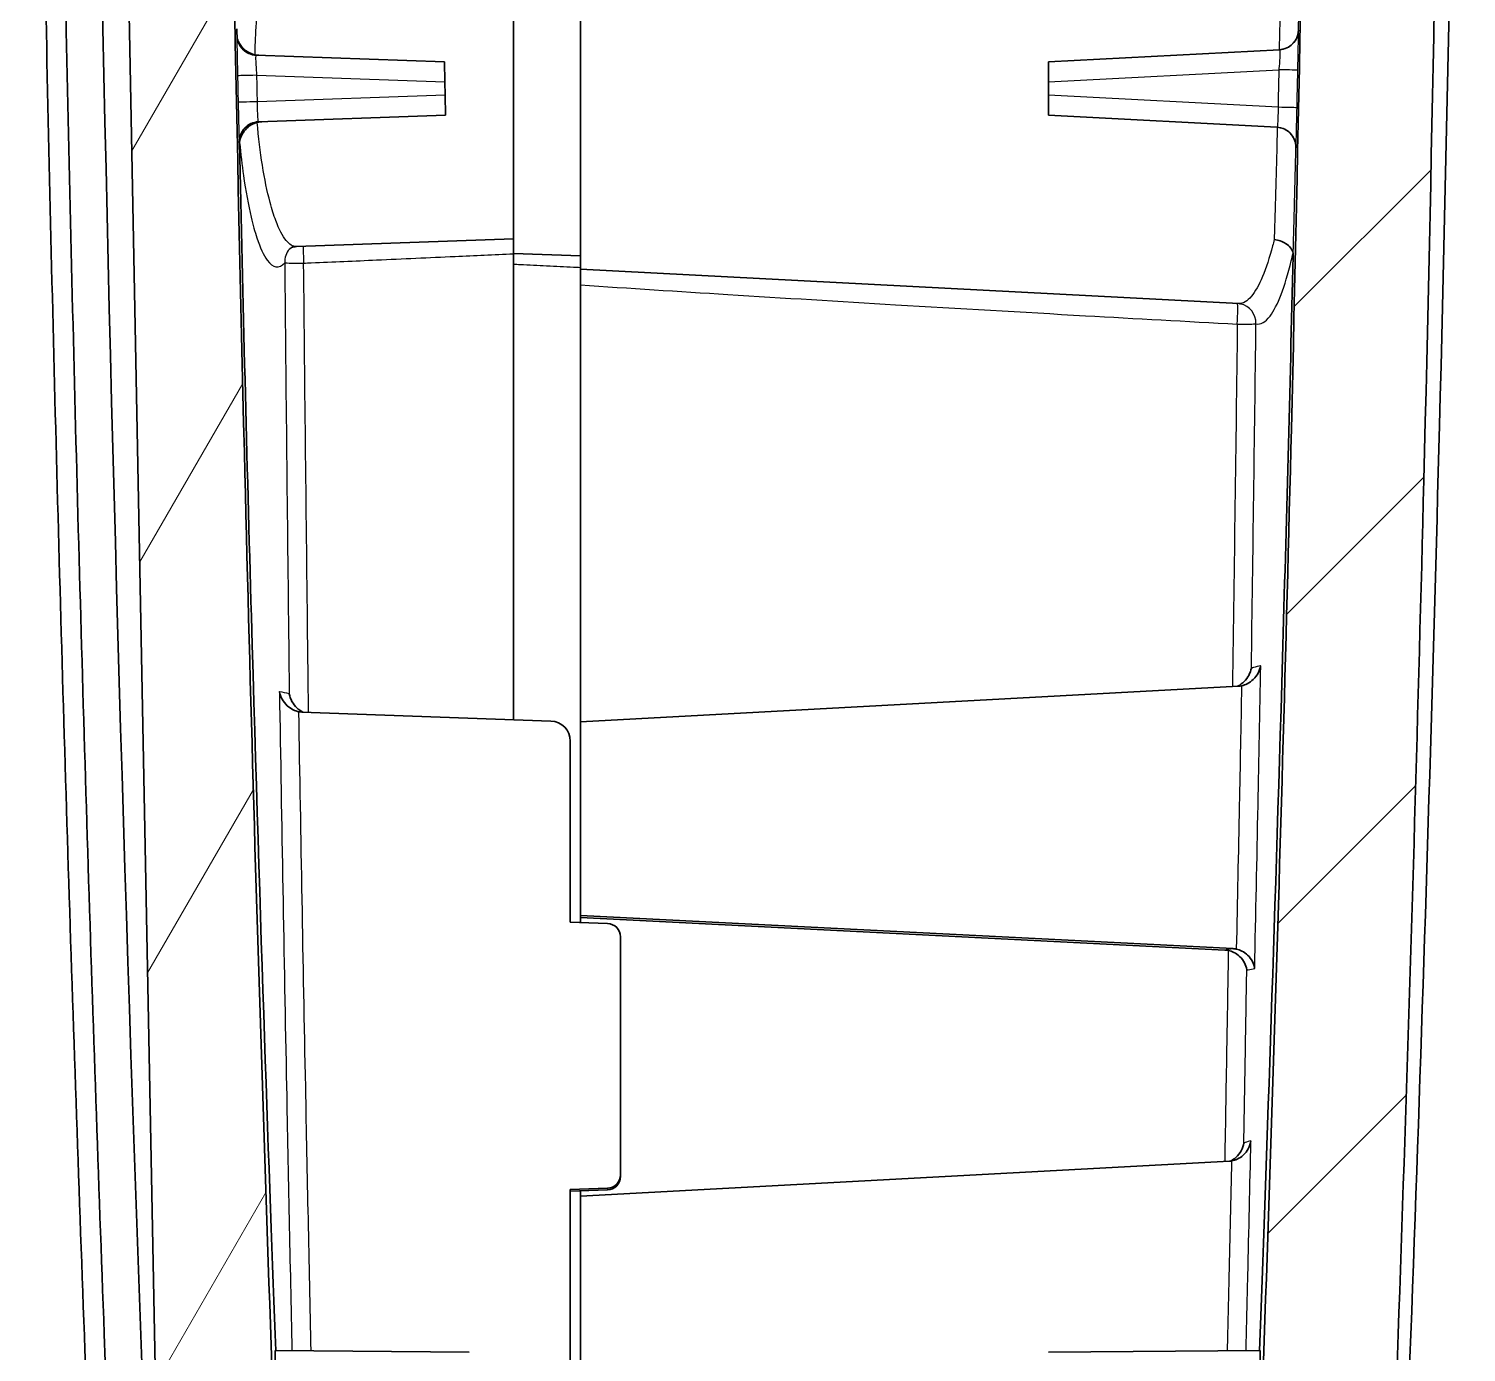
# Model space of a CAD drawing. Header units: millimetres. Extents: x 0 to 1594, y 0 to 281.
# Drawn here: x 646.35 to 667.85, y 147.38 to 167.17 of the extents above; entities that cross this region are included whole.
import ezdxf

# ---------------------------------------------------------------- set-up
doc = ezdxf.new("R2010")
doc.units = ezdxf.units.MM
doc.layers.add('Hatch (ISO)', color=1, linetype='Continuous', lineweight=18, true_color=0xff0000)
doc.layers.add('Visible (ISO)', color=7, linetype='Continuous', lineweight=35)
doc.layers.add('Visible Narrow (ISO)', color=7, linetype='Continuous', lineweight=25)

msp = doc.modelspace()

# ---------------------------------------------------------------- hatches: boundary and pattern name
at = {"layer": 'Hatch (ISO)'}
h = msp.add_hatch(dxfattribs=at)
h.set_pattern_fill('ANSI31', color=256, scale=25.4, angle=14.99998, style=0)
h.set_pattern_definition([(60, (386.5, -8), (-2.74963, 1.5875), [])])
edge = h.paths.add_edge_path()
edge.add_ellipse((652.1004, 130.8548), major_axis=(-0.5, 0), ratio=1, start_angle=0, end_angle=85.5)
edge.add_line((652.0612, 130.3564), (653.1004, 130.2746))
edge.add_line((653.1004, 130.2746), (653.1004, 131.0746))
edge.add_line((653.1004, 131.0746), (653.6004, 131.0789))
edge.add_line((653.6004, 131.0789), (653.6004, 132.4746))
edge.add_line((653.6004, 132.4746), (652.0829, 132.4216))
edge.add_ellipse((652.1004, 131.9219), major_axis=(-0.0174, 0.4997), ratio=1, start_angle=0, end_angle=88)
edge.add_line((651.6004, 131.9219), (651.6004, 130.8548))
edge = h.paths.add_edge_path()
edge.add_line((647.4128, 190.2909), (648.364, 140.7534))
edge.add_line((648.364, 140.7534), (647.6306, 140.7278))
edge.add_spline(control_points=[(647.6306, 140.7278), (647.6866, 139.3537), (647.7448, 137.9798), (647.8109, 136.4786), (647.8166, 136.3513), (647.8222, 136.2239)], knot_values=[-0.917369, -0.917369, -0.917369, -0.917369, -0.5048174, -0.5048174, -0.4665817, -0.4665817, -0.4665817, -0.4665817], degree=3, periodic=0)
edge.add_spline(control_points=[(647.8222, 136.2239), (647.8249, 136.1645), (647.8381, 136.1059), (647.8846, 135.9962), (647.9174, 135.946), (648.003, 135.8554), (648.0565, 135.8172), (648.1752, 135.7636), (648.2392, 135.7487), (648.3043, 135.7464)], knot_values=[-0.0747948, -0.0747948, -0.0747948, -0.0747948, -0.0569296, -0.0569296, -0.0390644, -0.0390644, -0.0195322, -0.0195322, 0, 0, 0, 0], degree=3, periodic=0)
edge.add_line((648.3043, 135.7464), (653.6004, 135.5615))
edge.add_line((653.6004, 135.5615), (653.6004, 136.5615))
edge.add_line((653.6004, 136.5615), (649.3899, 136.7085))
edge.add_ellipse((649.4004, 137.0083), major_axis=(-0.0105, -0.2998), ratio=1, start_angle=272, end_angle=360, ccw=False)
edge.add_line((649.1004, 137.0083), (649.1004, 138.1146))
edge.add_ellipse((649.4004, 138.1146), major_axis=(-0.3, 0), ratio=1, start_angle=272, end_angle=360, ccw=False)
edge.add_line((649.3899, 138.4144), (653.6004, 138.5615))
edge.add_line((653.6004, 138.5615), (653.6004, 138.8402))
edge.add_line((653.6004, 138.8402), (653.6004, 139.4115))
edge.add_line((653.6004, 139.4115), (653.9004, 139.4644))
edge.add_line((653.9004, 139.4644), (653.9004, 139.6586))
edge.add_line((653.9004, 139.6586), (653.6004, 139.7115))
edge.add_line((653.6004, 139.7115), (653.6004, 140.3265))
edge.add_line((653.6004, 140.3265), (653.6004, 140.5615))
edge.add_line((653.6004, 140.5615), (650.5127, 140.6693))
edge.add_spline(control_points=[(650.5127, 140.6693), (650.4768, 140.6705), (650.4415, 140.6782), (650.3751, 140.7057), (650.3447, 140.7254), (650.2899, 140.7765), (650.2668, 140.8085), (650.2342, 140.8795), (650.225, 140.9179), (650.2234, 140.9569)], knot_values=[-0.0449894, -0.0449894, -0.0449894, -0.0449894, -0.034214, -0.034214, -0.0234387, -0.0234387, -0.0117193, -0.0117193, 0, 0, 0, 0], degree=3, periodic=0)
edge.add_spline(control_points=[(650.2234, 140.9569), (649.9543, 147.582), (649.7381, 154.21), (649.3458, 170.1403), (649.2209, 179.4485), (649.2004, 188.7539)], knot_values=[-4.7805352, -4.7805352, -4.7805352, -4.7805352, -2.7916326, -2.7916326, 0, 0, 0, 0], degree=3, periodic=0)
edge.add_line((649.2004, 188.7539), (649.2004, 191.2039))
edge.add_spline(control_points=[(649.2004, 191.2039), (649.2461, 192.6233), (649.351, 194.0418), (649.6686, 196.7826), (649.8749, 198.1076), (650.1333, 199.4215)], knot_values=[-0.8517017, -0.8517017, -0.8517017, -0.8517017, -0.4256665, -0.4256665, -0.0239772, -0.0239772, -0.0239772, -0.0239772], degree=3, periodic=0)
edge.add_spline(control_points=[(650.1333, 199.4215), (650.1387, 199.4491), (650.1481, 199.4759), (650.1739, 199.526), (650.1902, 199.5491), (650.2364, 199.598), (650.2686, 199.6209), (650.3398, 199.6531), (650.3782, 199.662), (650.4172, 199.6634)], knot_values=[-0.040353, -0.040353, -0.040353, -0.040353, -0.0318958, -0.0318958, -0.0234387, -0.0234387, -0.0117193, -0.0117193, 0, 0, 0, 0], degree=3, periodic=0)
edge.add_line((650.4172, 199.6634), (653.6004, 199.7746))
edge.add_line((653.6004, 199.7746), (653.6004, 200.0095))
edge.add_line((653.6004, 200.0095), (653.6004, 200.8746))
edge.add_line((653.6004, 200.8746), (653.9004, 200.9275))
edge.add_line((653.9004, 200.9275), (653.9004, 201.1217))
edge.add_line((653.9004, 201.1217), (653.6004, 201.1746))
edge.add_line((653.6004, 201.1746), (653.6004, 201.4702))
edge.add_line((653.6004, 201.4702), (653.1004, 201.4746))
edge.add_line((653.1004, 201.4746), (653.1004, 202.2746))
edge.add_line((653.1004, 202.2746), (648.7365, 201.9311))
edge.add_spline(control_points=[(648.7365, 201.9311), (648.654, 201.9246), (648.5727, 201.9079), (648.416, 201.8549), (648.3413, 201.8188), (648.1625, 201.7032), (648.068, 201.6118), (647.9194, 201.3979), (647.8667, 201.2775), (647.8386, 201.1503)], knot_values=[-0.1277509, -0.1277509, -0.1277509, -0.1277509, -0.1029399, -0.1029399, -0.0781289, -0.0781289, -0.0390644, -0.0390644, 0, 0, 0, 0], degree=3, periodic=0)
edge.add_spline(control_points=[(647.8386, 201.1503), (647.5056, 199.6462), (647.2383, 198.1265), (646.8025, 194.824), (646.6566, 193.0352), (646.6004, 191.2452)], knot_values=[-0.9993222, -0.9993222, -0.9993222, -0.9993222, -0.5372447, -0.5372447, 0, 0, 0, 0], degree=3, periodic=0)
edge.add_line((646.6004, 191.2452), (646.6004, 190.3193))
edge.add_line((646.6004, 190.3193), (647.4128, 190.2909))
h = msp.add_hatch(dxfattribs=at)
h.set_pattern_fill('ANSI31', color=256, scale=25.4, style=0)
h.set_pattern_definition([(45, (386.5, -8), (-2.245064, 2.245064), [])])
edge = h.paths.add_edge_path()
edge.add_ellipse((656.1004, 131.8953), major_axis=(0.5, 0), ratio=1, start_angle=0, end_angle=87)
edge.add_line((656.1266, 132.3946), (654.6004, 132.4746))
edge.add_line((654.6004, 132.4746), (653.7504, 132.4449))
edge.add_line((653.7504, 132.4449), (653.7504, 130.3043))
edge.add_line((653.7504, 130.3043), (654.6004, 130.2746))
edge.add_line((654.6004, 130.2746), (655.6788, 130.3594))
edge.add_ellipse((655.6004, 131.3564), major_axis=(0.0785, -0.9969), ratio=1, start_angle=0, end_angle=85.5)
edge.add_line((656.6004, 131.3564), (656.6004, 131.8953))
edge = h.paths.add_edge_path()
edge.add_line((655.1004, 139.8571), (655.1004, 139.2658))
edge.add_line((655.1004, 139.2658), (654.6004, 139.2615))
edge.add_line((654.6004, 139.2615), (654.6004, 138.7615))
edge.add_line((654.6004, 138.7615), (654.6004, 135.5615))
edge.add_line((654.6004, 135.5615), (656.1266, 135.6414))
edge.add_ellipse((656.1004, 136.1408), major_axis=(0.0262, -0.4993), ratio=1, start_angle=0, end_angle=87)
edge.add_line((656.6004, 136.1408), (656.6004, 138.087))
edge.add_ellipse((657.1004, 138.087), major_axis=(-0.5, 0), ratio=1, start_angle=273, end_angle=360, ccw=False)
edge.add_line((657.0742, 138.5863), (665.5931, 139.0327))
edge.add_spline(control_points=[(665.5931, 139.0327), (665.7096, 139.0389), (665.8242, 139.0653), (666.039, 139.1565), (666.1375, 139.2206), (666.3181, 139.389), (666.395, 139.4955), (666.5038, 139.7322), (666.5345, 139.86), (666.5399, 139.9901)], knot_values=[-0.1481359, -0.1481359, -0.1481359, -0.1481359, -0.1131324, -0.1131324, -0.0781289, -0.0781289, -0.0390644, -0.0390644, 0, 0, 0, 0], degree=3, periodic=0)
edge.add_spline(control_points=[(666.5399, 139.9901), (666.8211, 146.7961), (667.0465, 153.6052), (667.4514, 169.8558), (667.5796, 179.3035), (667.6004, 188.7482)], knot_values=[-4.8766958, -4.8766958, -4.8766958, -4.8766958, -2.8334179, -2.8334179, 0, 0, 0, 0], degree=3, periodic=0)
edge.add_line((667.6004, 188.7482), (667.6004, 191.2452))
edge.add_spline(control_points=[(667.6004, 191.2452), (667.5518, 192.7937), (667.436, 194.3411), (667.1275, 196.9498), (666.9687, 198.0167), (666.7778, 199.0777)], knot_values=[-0.929163, -0.929163, -0.929163, -0.929163, -0.4644052, -0.4644052, -0.1411166, -0.1411166, -0.1411166, -0.1411166], degree=3, periodic=0)
edge.add_spline(control_points=[(666.7778, 199.0777), (666.7607, 199.1728), (666.7298, 199.265), (666.6427, 199.4376), (666.5868, 199.5171), (666.431, 199.682), (666.324, 199.7583), (666.0866, 199.8655), (665.9586, 199.8954), (665.8285, 199.9)], knot_values=[-0.1361333, -0.1361333, -0.1361333, -0.1361333, -0.1071311, -0.1071311, -0.0781289, -0.0781289, -0.0390644, -0.0390644, 0, 0, 0, 0], degree=3, periodic=0)
edge.add_line((665.8285, 199.9), (655.8899, 200.247))
edge.add_ellipse((655.9004, 200.5469), major_axis=(-0.0105, -0.2998), ratio=1, start_angle=272, end_angle=360, ccw=False)
edge.add_line((655.6004, 200.5469), (655.6004, 201.9186))
edge.add_ellipse((655.3004, 201.9186), major_axis=(0.3, 0), ratio=1, start_angle=0, end_angle=85.5)
edge.add_line((655.3239, 202.2176), (654.6004, 202.2746))
edge.add_line((654.6004, 202.2746), (654.6004, 202.0746))
edge.add_line((654.6004, 202.0746), (654.6004, 201.0746))
edge.add_line((654.6004, 201.0746), (655.1004, 201.0702))
edge.add_line((655.1004, 201.0702), (655.1004, 200.4789))
edge.add_line((655.1004, 200.4789), (654.6004, 200.4746))
edge.add_line((654.6004, 200.4746), (654.6004, 199.9746))
edge.add_line((654.6004, 199.9746), (654.6004, 198.2572))
edge.add_line((654.6004, 198.2572), (664.7048, 197.9043))
edge.add_spline(control_points=[(664.7048, 197.9043), (664.7348, 197.9032), (664.7645, 197.8977), (664.8213, 197.8779), (664.8481, 197.8638), (664.9037, 197.8228), (664.9303, 197.7937), (664.9709, 197.727), (664.9845, 197.6899), (664.9906, 197.6514)], knot_values=[-0.041477, -0.041477, -0.041477, -0.041477, -0.0324578, -0.0324578, -0.0234387, -0.0234387, -0.0117193, -0.0117193, 0, 0, 0, 0], degree=3, periodic=0)
edge.add_spline(control_points=[(664.9906, 197.6514), (665.1358, 196.7337), (665.2562, 195.812), (665.3901, 194.5173), (665.4245, 194.1461), (665.4548, 193.7746)], knot_values=[-0.6467299, -0.6467299, -0.6467299, -0.6467299, -0.3680675, -0.3680675, -0.2562605, -0.2562605, -0.2562605, -0.2562605], degree=3, periodic=0)
edge.add_line((665.4548, 193.7746), (665.7004, 193.7746))
edge.add_line((665.7004, 193.7746), (665.7004, 192.7038))
edge.add_line((665.7004, 192.7038), (665.5004, 192.7038))
edge.add_line((665.5004, 192.7038), (665.5004, 192.4485))
edge.add_line((665.5004, 192.4485), (665.7004, 192.4485))
edge.add_line((665.7004, 192.4485), (665.7004, 191.444))
edge.add_line((665.7004, 191.444), (665.5004, 191.444))
edge.add_line((665.5004, 191.444), (665.5004, 190.1869))
edge.add_line((665.5004, 190.1869), (665.7004, 190.1869))
edge.add_line((665.7004, 190.1869), (665.7004, 189.1006))
edge.add_line((665.7004, 189.1006), (665.5004, 189.1006))
edge.add_line((665.5004, 189.1006), (665.5004, 188.8453))
edge.add_line((665.5004, 188.8453), (665.7004, 188.8453))
edge.add_line((665.7004, 188.8453), (665.7004, 187.7746))
edge.add_line((665.7004, 187.7746), (665.5979, 187.7746))
edge.add_spline(control_points=[(665.5979, 187.7746), (665.5714, 178.9116), (665.4502, 170.0464), (665.0737, 154.576), (664.8602, 147.9655), (664.594, 141.3578)], knot_values=[-5.4156805, -5.4156805, -5.4156805, -5.4156805, -2.7568396, -2.7568396, -0.7731874, -0.7731874, -0.7731874, -0.7731874], degree=3, periodic=0)
edge.add_spline(control_points=[(664.594, 141.3578), (664.5926, 141.3228), (664.5851, 141.2883), (664.5584, 141.2234), (664.5395, 141.1936), (664.4896, 141.1389), (664.4579, 141.1154), (664.3872, 141.082), (664.349, 141.0724), (664.31, 141.0703)], knot_values=[-0.0444721, -0.0444721, -0.0444721, -0.0444721, -0.0339554, -0.0339554, -0.0234387, -0.0234387, -0.0117193, -0.0117193, 0, 0, 0, 0], degree=3, periodic=0)
edge.add_line((664.31, 141.0703), (654.6004, 140.5615))
edge.add_line((654.6004, 140.5615), (654.6004, 140.3615))
edge.add_line((654.6004, 140.3615), (654.6004, 139.8615))
edge.add_line((654.6004, 139.8615), (655.1004, 139.8571))

# ---------------------------------------------------------------- linework, layer by layer
at = {"layer": 'Visible (ISO)'}
for p, q in [((647.4128, 190.2909), (648.364, 140.7534)), ((654.6004, 163.5746), (654.6004, 168.9746)), ((653.6004, 163.8095), (653.6004, 168.7396)), ((665.0577, 166.8558), (661.6004, 166.6746)), ((652.5671, 166.6746), (649.7522, 166.7729)), ((652.5671, 166.6746), (652.5729, 166.3748)), ((661.6004, 166.375), (661.6004, 166.6746)), ((652.5767, 166.1744), (652.5729, 166.3748)), ((661.6004, 166.1742), (661.6004, 166.375)), ((652.5767, 166.1744), (652.5825, 165.8746)), ((661.6004, 165.8746), (661.6004, 166.1742)), ((649.7871, 165.777), (652.5825, 165.8746)), ((661.6004, 165.8746), (665.0195, 165.6954)), ((653.6004, 164.0246), (650.3526, 163.9112)), ((653.6004, 163.8095), (654.6004, 163.7746)), ((653.6004, 163.8034), (653.6004, 163.8095)), ((653.6004, 163.8034), (653.6004, 156.8357)), ((654.6004, 163.5746), (654.6004, 163.3366)), ((654.6004, 163.5746), (664.449, 163.0584)), ((654.6004, 156.8042), (654.6004, 163.3366)), ((654.6004, 156.8042), (664.4439, 157.3369)), ((650.4368, 156.9498), (654.1609, 156.8155)), ((654.6004, 153.9058), (654.6004, 156.8042)), ((654.4504, 153.8067), (654.4504, 156.5155)), ((654.4504, 153.8067), (655.0074, 153.7866)), ((654.6004, 153.8791), (654.6004, 153.9058)), ((654.6004, 153.9058), (664.3608, 153.4116)), ((654.6004, 153.8013), (654.6004, 153.8791)), ((664.2419, 153.3909), (654.6004, 153.8791)), ((655.2004, 150.0272), (655.2004, 153.5866)), ((654.6004, 149.7081), (664.3087, 150.2336)), ((655.2004, 150.0025), (655.2004, 150.0272)), ((654.4504, 149.8089), (655.0074, 149.8277)), ((654.4504, 147.1001), (654.4504, 149.8089)), ((654.4504, 149.7824), (655.0074, 149.8025)), ((654.6004, 149.7081), (654.6004, 149.7878)), ((654.6004, 146.8097), (654.6004, 149.7081)), ((652.9377, 147.3751), (650.0354, 147.4004)), ((661.6004, 147.3746), (664.7659, 147.4022))]:
    msp.add_line(p, q, dxfattribs=at)
for centre, major_axis, start_param, end_param in [((654.1504, 156.5158), (0.2538, -0.1602), 0.5625114, 2.0984012), ((655.0004, 153.5868), (0.1692, -0.1068), 0.5625114, 2.0984012), ((655.0004, 150.0275), (0.1692, -0.1068), 5.309807, 6.8456967), ((655.0004, 150.0022), (0.1692, 0.1068), 4.1847841, 5.7206739)]:
    msp.add_ellipse(centre, major_axis=major_axis, ratio=0.9987115, start_param=start_param, end_param=end_param, dxfattribs=at)
for points, knots in [([(646.3504, 189.7047), (646.3609, 185.0251), (646.3988, 180.3457), (646.5293, 170.9877), (646.6219, 166.309), (646.7418, 161.631), (646.8616, 156.961), (647.0086, 152.2918), (647.3557, 142.995), (647.5553, 138.3673), (647.7816, 133.7408)], [-5.6883066, -5.6883066, -5.6883066, -5.6883066, -4.2834664, -4.2834664, -2.8786262, -2.8786262, -2.8786262, -1.4762002, -1.4762002, -0.085629, -0.085629, -0.085629, -0.085629]), ([(666.6657, 138.9312), (666.9962, 146.3629), (667.2577, 153.7976), (667.6957, 170.7102), (667.8291, 180.1885), (667.8504, 189.6675)], [-5.13567, -5.13567, -5.13567, -5.13567, -2.9023779, -2.9023779, -0.0567149, -0.0567149, -0.0567149, -0.0567149]), ([(650.2234, 140.9569), (649.9543, 147.582), (649.7381, 154.21), (649.3458, 170.1403), (649.2209, 179.4485), (649.2004, 188.7539)], [-4.7805352, -4.7805352, -4.7805352, -4.7805352, -2.7916326, -2.7916326, 0, 0, 0, 0]), ([(666.5399, 139.9901), (666.8211, 146.7961), (667.0465, 153.6052), (667.4514, 169.8558), (667.5796, 179.3035), (667.6004, 188.7482)], [-4.8766958, -4.8766958, -4.8766958, -4.8766958, -2.8334179, -2.8334179, 0, 0, 0, 0]), ([(647.6499, 143.2789), (647.5904, 144.7345), (647.5336, 146.1901), (647.3057, 152.3129), (647.1592, 156.9809), (647.0398, 161.6498), (646.9203, 166.3267), (646.8281, 171.0042), (646.705, 179.8686), (646.6688, 184.0555), (646.6544, 188.2425)], [1.0387474, 1.0387474, 1.0387474, 1.0387474, 1.4762002, 1.4762002, 2.8786262, 2.8786262, 2.8786262, 4.2834664, 4.2834664, 5.5407635, 5.5407635, 5.5407635, 5.5407635]), ([(665.5979, 187.7746), (665.5714, 178.9116), (665.4502, 170.0464), (665.0737, 154.576), (664.8602, 147.9655), (664.594, 141.3578)], [-5.4156805, -5.4156805, -5.4156805, -5.4156805, -2.7568396, -2.7568396, -0.7731874, -0.7731874, -0.7731874, -0.7731874]), ([(649.4696, 167.0204), (649.4692, 167.0224), (649.4689, 167.0244), (649.4662, 167.0418), (649.4653, 167.0547), (649.4651, 167.0662)], [0.0019694562, 0.0019694562, 0.0019694562, 0.0019694562, 0.0026097424, 0.0026097424, 0.0073843925, 0.0073843925, 0.0073843925, 0.0073843925]), ([(665.3414, 167.149), (665.3413, 167.1483), (665.3413, 167.1476), (665.3398, 167.1001), (665.3274, 167.0535), (665.286, 166.9783), (665.2611, 166.9477), (665.2049, 166.9022), (665.1762, 166.8855), (665.1164, 166.8635), (665.0869, 166.8573), (665.0562, 166.8557)], [-0.000266212, -0.000266212, -0.000266212, -0.000266212, 0, 0, 0.017799173, 0.017799173, 0.031650425, 0.031650425, 0.042451408, 0.042451408, 0.051757578, 0.051757578, 0.051757578, 0.051757578]), ([(649.7347, 166.7786), (649.7023, 166.7856), (649.6715, 166.7976), (649.6079, 166.8326), (649.577, 166.8571), (649.5321, 166.9046), (649.5158, 166.9264), (649.4885, 166.9719), (649.4776, 166.9959), (649.4696, 167.0204)], [0, 0, 0, 0, 0.00994813, 0.00994813, 0.022248943, 0.022248943, 0.031264989, 0.031264989, 0.040426249, 0.040426249, 0.040426249, 0.040426249]), ([(649.4696, 167.0204), (649.4738, 166.9968), (649.4807, 166.9739), (649.506, 166.9162), (649.5285, 166.884), (649.5826, 166.8316), (649.6132, 166.8113), (649.6801, 166.7826), (649.7159, 166.7744), (649.7522, 166.7729)], [-0.040863415, -0.040863415, -0.040863415, -0.040863415, -0.03366418, -0.03366418, -0.021959144, -0.021959144, -0.010986061, -0.010986061, -0.000007585, -0.000007585, -0.000007585, -0.000007585]), ([(649.7871, 165.7769), (649.7871, 165.7769), (649.7871, 165.7769), (649.7484, 165.7753), (649.7104, 165.7662), (649.6396, 165.7339), (649.6076, 165.7109), (649.5543, 165.654), (649.5335, 165.6207), (649.5057, 165.548), (649.499, 165.5093), (649.4999, 165.4704)], [-0.046797852, -0.046797852, -0.046797852, -0.046797852, -0.046795655, -0.046795655, -0.035119807, -0.035119807, -0.023362279, -0.023362279, -0.011665366, -0.011665366, 0, 0, 0, 0]), ([(649.5039, 165.4686), (649.504, 165.4692), (649.5041, 165.4699), (649.5083, 165.5038), (649.5178, 165.5371), (649.5468, 165.6001), (649.5661, 165.6301), (649.6146, 165.6854), (649.6441, 165.7107), (649.7057, 165.7476), (649.736, 165.7606), (649.7679, 165.7689)], [-0.000232912, -0.000232912, -0.000232912, -0.000232912, 0, 0, 0.012307102, 0.012307102, 0.02423453, 0.02423453, 0.03642806, 0.03642806, 0.046379801, 0.046379801, 0.046379801, 0.046379801]), ([(665.3031, 165.3891), (665.3031, 165.3898), (665.3031, 165.3905), (665.3034, 165.4163), (665.3006, 165.4414), (665.2888, 165.49), (665.2798, 165.5136), (665.2504, 165.5689), (665.2263, 165.5996), (665.1715, 165.6456), (665.1435, 165.6627), (665.0845, 165.6859), (665.0551, 165.6928), (665.0246, 165.695)], [-0.052213017, -0.052213017, -0.052213017, -0.052213017, -0.051947104, -0.051947104, -0.042493277, -0.042493277, -0.033209451, -0.033209451, -0.019734193, -0.019734193, -0.009184411, -0.009184411, 0, 0, 0, 0]), ([(649.5, 165.4684), (649.5531, 163.1063), (649.6133, 160.7445), (649.8133, 153.7161), (649.9488, 149.9192), (650.0439, 147.4003)], [-2.9123957, -2.9123957, -2.9123957, -2.9123957, -2.5347111, -2.5347111, -1.7882709, -1.7882709, -1.7882709, -1.7882709]), ([(650.2493, 163.8735), (650.2493, 163.8735), (650.25, 163.8742), (650.2535, 163.8774), (650.2569, 163.8801), (650.2671, 163.887), (650.2739, 163.8911), (650.2914, 163.899), (650.302, 163.9029), (650.3258, 163.9088), (650.3391, 163.9107), (650.3526, 163.9112)], [0.002341628, 0.002341628, 0.002341628, 0.002341628, 0.011347487, 0.011347487, 0.022694974, 0.022694974, 0.034042461, 0.034042461, 0.045389948, 0.045389948, 0.056737435, 0.056737435, 0.056737435, 0.056737435]), ([(664.9779, 164.0151), (664.9785, 164.015), (664.9792, 164.0149), (665.0106, 164.0116), (665.0408, 164.005), (665.0983, 163.9858), (665.1251, 163.9733), (665.1796, 163.9393), (665.205, 163.9166), (665.2428, 163.8664), (665.2549, 163.8395), (665.2596, 163.8121)], [-0.00019553, -0.00019553, -0.00019553, -0.00019553, 0, 0, 0.00927188, 0.00927188, 0.018534742, 0.018534742, 0.030253433, 0.030253433, 0.041949718, 0.041949718, 0.041949718, 0.041949718]), ([(665.2613, 163.7707), (665.2133, 161.7666), (665.1603, 159.7626), (664.982, 153.606), (664.859, 150.105), (664.7571, 147.4021)], [3.0736701, 3.0736701, 3.0736701, 3.0736701, 3.7865172, 3.7865172, 5.2639818, 5.2639818, 5.2639818, 5.2639818]), ([(665.2613, 163.7707), (665.2615, 163.7796), (665.2615, 163.7888), (665.2608, 163.8026), (665.2603, 163.8076), (665.2596, 163.8119), (665.2596, 163.812), (665.2596, 163.8121)], [0, 0, 0, 0, 0.002673301, 0.002673301, 0.0044755605, 0.0044755605, 0.0045021321, 0.0045021321, 0.0045021321, 0.0045021321]), ([(664.449, 163.0584), (664.4509, 163.0583), (664.4527, 163.0582), (664.4563, 163.0579), (664.4582, 163.0577), (664.4617, 163.0573), (664.4635, 163.057), (664.467, 163.0565), (664.4688, 163.0562), (664.4722, 163.0555), (664.4739, 163.0552), (664.4755, 163.0548)], [0.308978385, 0.308978385, 0.308978385, 0.308978385, 0.311354281, 0.311354281, 0.313730178, 0.313730178, 0.316106074, 0.316106074, 0.318481971, 0.318481971, 0.320857867, 0.320857867, 0.320857867, 0.320857867]), ([(664.4307, 157.3362), (664.4329, 157.3373), (664.435, 157.3384), (664.4715, 157.3572), (664.5015, 157.3798), (664.5563, 157.4333), (664.5799, 157.4654), (664.6168, 157.5335), (664.6296, 157.5702), (664.6365, 157.6076), (664.6366, 157.6083), (664.6367, 157.609)], [0.008452497, 0.008452497, 0.008452497, 0.008452497, 0.00921466, 0.00921466, 0.021267733, 0.021267733, 0.035276123, 0.035276123, 0.050140642, 0.050140642, 0.05043449, 0.05043449, 0.05043449, 0.05043449]), ([(664.7758, 157.642), (664.7756, 157.6413), (664.7755, 157.6407), (664.7686, 157.6033), (664.7555, 157.5665), (664.7184, 157.4983), (664.6946, 157.4663), (664.6395, 157.413), (664.6094, 157.3906), (664.5488, 157.3596), (664.5203, 157.3491), (664.4902, 157.3429)], [-0.000266854, -0.000266854, -0.000266854, -0.000266854, 0, 0, 0.015052131, 0.015052131, 0.029224381, 0.029224381, 0.041390409, 0.041390409, 0.050688719, 0.050688719, 0.050688719, 0.050688719]), ([(650.1002, 157.2547), (650.1003, 157.2541), (650.1004, 157.2534), (650.1075, 157.2149), (650.121, 157.1769), (650.16, 157.1069), (650.1851, 157.0741), (650.2418, 157.0213), (650.2718, 156.9999), (650.3321, 156.9704), (650.3605, 156.9605), (650.3903, 156.9549)], [-0.050977298, -0.050977298, -0.050977298, -0.050977298, -0.050709859, -0.050709859, -0.035320236, -0.035320236, -0.020883123, -0.020883123, -0.009101196, -0.009101196, 0, 0, 0, 0]), ([(650.2471, 157.2222), (650.2472, 157.2216), (650.2473, 157.2209), (650.2542, 157.1825), (650.2676, 157.1445), (650.3063, 157.0745), (650.3311, 157.0416), (650.3876, 156.9886), (650.4175, 156.967), (650.4522, 156.9498), (650.4528, 156.9495), (650.4535, 156.9492)], [-0.050937145, -0.050937145, -0.050937145, -0.050937145, -0.050669981, -0.050669981, -0.035312649, -0.035312649, -0.020902142, -0.020902142, -0.009108827, -0.009108827, -0.008870552, -0.008870552, -0.008870552, -0.008870552]), ([(664.2914, 153.3844), (664.321, 153.3781), (664.349, 153.3678), (664.4079, 153.3381), (664.4368, 153.317), (664.4912, 153.2656), (664.5148, 153.2339), (664.5506, 153.1668), (664.5623, 153.1307), (664.5674, 153.0943), (664.5675, 153.0936), (664.5676, 153.0929)], [-0.051226552, -0.051226552, -0.051226552, -0.051226552, -0.042045478, -0.042045478, -0.030203588, -0.030203588, -0.015593006, -0.015593006, 0, 0, 0.00030223, 0.00030223, 0.00030223, 0.00030223]), ([(664.4113, 153.4048), (664.4409, 153.3984), (664.4688, 153.388), (664.5275, 153.3581), (664.5563, 153.337), (664.6106, 153.2854), (664.6341, 153.2536), (664.6695, 153.1863), (664.6811, 153.15), (664.6859, 153.1136), (664.686, 153.1129), (664.6861, 153.1122)], [-0.05124896, -0.05124896, -0.05124896, -0.05124896, -0.042072251, -0.042072251, -0.030247283, -0.030247283, -0.015616874, -0.015616874, 0, 0, 0.000302997, 0.000302997, 0.000302997, 0.000302997]), ([(664.3282, 150.2352), (664.3584, 150.2504), (664.3851, 150.2694), (664.4403, 150.3198), (664.4657, 150.3535), (664.5046, 150.4256), (664.5176, 150.465), (664.5236, 150.5048), (664.5237, 150.5055), (664.5238, 150.5061)], [-0.041832743, -0.041832743, -0.041832743, -0.041832743, -0.031112567, -0.031112567, -0.01608417, -0.01608417, 0, 0, 0.00027393, 0.00027393, 0.00027393, 0.00027393]), ([(664.63, 150.5371), (664.6299, 150.5364), (664.6298, 150.5357), (664.6237, 150.4958), (664.6105, 150.4563), (664.5712, 150.3842), (664.5455, 150.3506), (664.4879, 150.2987), (664.4585, 150.2784), (664.3991, 150.2509), (664.371, 150.2419), (664.3415, 150.2371)], [-0.000274339, -0.000274339, -0.000274339, -0.000274339, 0, 0, 0.016135656, 0.016135656, 0.031206203, 0.031206203, 0.042825893, 0.042825893, 0.051893862, 0.051893862, 0.051893862, 0.051893862]), ([(650.1543, 144.3498), (650.1526, 144.3498), (650.1496, 144.3795), (650.1415, 144.4997), (650.1363, 144.593), (650.1244, 144.8278), (650.118, 144.9653), (650.105, 145.2596), (650.0986, 145.4119), (650.0878, 145.6782), (650.0835, 145.7881), (650.0755, 145.9959), (650.0719, 146.0934), (650.0644, 146.2991), (650.0606, 146.406), (650.0521, 146.6533), (650.0478, 146.7872), (650.0399, 147.0519), (650.0367, 147.1711), (650.0335, 147.3414), (650.0334, 147.39), (650.035, 147.3999), (650.0352, 147.4004), (650.0354, 147.4004)], [-0.58888269, -0.58888269, -0.58888269, -0.58888269, -0.53663845, -0.53663845, -0.48103448, -0.48103448, -0.42784048, -0.42784048, -0.37928904, -0.37928904, -0.34625382, -0.34625382, -0.31687713, -0.31687713, -0.28317129, -0.28317129, -0.23529257, -0.23529257, -0.17550172, -0.17550172, -0.1150727, -0.1150727, -0.1083331, -0.1083331, -0.1083331, -0.1083331]), ([(664.7659, 147.4022), (664.7668, 147.4022), (664.7674, 147.3912), (664.7676, 147.3313), (664.7665, 147.2612), (664.7614, 147.0533), (664.7573, 146.9113), (664.7483, 146.6307), (664.7442, 146.5066), (664.7361, 146.278), (664.7325, 146.1772), (664.725, 145.976), (664.7212, 145.8764), (664.7125, 145.6533), (664.7076, 145.531), (664.695, 145.2282), (664.6875, 145.0564), (664.6732, 144.7515), (664.6667, 144.6229), (664.6557, 144.4326), (664.6514, 144.3735), (664.6479, 144.3502), (664.6474, 144.348), (664.6469, 144.348)], [-0.57875303, -0.57875303, -0.57875303, -0.57875303, -0.54686533, -0.54686533, -0.49175215, -0.49175215, -0.4309219, -0.4309219, -0.38931634, -0.38931634, -0.3582966, -0.3582966, -0.3284235, -0.3284235, -0.29119458, -0.29119458, -0.23303698, -0.23303698, -0.1728034, -0.1728034, -0.11187304, -0.11187304, -0.09759332, -0.09759332, -0.09759332, -0.09759332])]:
    msp.add_open_spline(points, degree=3, knots=knots, dxfattribs=at)
for points in [[(648.1907, 143.4465), (647.5861, 158.3284), (647.2571, 173.2172), (647.2048, 188.1116)], [(649.4651, 167.0662), (649.4642, 167.1054), (649.4635, 167.1397), (649.4629, 167.1688)], [(649.7347, 166.7786), (649.7532, 166.7745), (649.7719, 166.7722), (649.7908, 166.7715)], [(649.8351, 165.7786), (649.8124, 165.7778), (649.7898, 165.7746), (649.7679, 165.7689)], [(665.0246, 165.695), (665.0229, 165.6952), (665.0212, 165.6953), (665.0195, 165.6954)], [(649.5, 165.4684), (649.5, 165.4691), (649.4999, 165.4698), (649.4999, 165.4704)], [(664.4439, 157.3369), (664.4595, 157.3378), (664.475, 157.3398), (664.4902, 157.3429)], [(650.3903, 156.9549), (650.4056, 156.9521), (650.4212, 156.9503), (650.4368, 156.9498)], [(664.2914, 153.3844), (664.2751, 153.3879), (664.2585, 153.3901), (664.2419, 153.3909)], [(664.4113, 153.4048), (664.3947, 153.4084), (664.3778, 153.4107), (664.3608, 153.4116)], [(664.3087, 150.2336), (664.3197, 150.2341), (664.3307, 150.2353), (664.3415, 150.2371)]]:
    msp.add_open_spline(points, degree=3, dxfattribs=at)
at = {"layer": 'Visible Narrow (ISO)'}
for p, q in [((665.3419, 167.1491), (665.3414, 167.149)), ((649.7627, 166.4729), (652.5729, 166.3748)), ((661.6004, 166.375), (665.0471, 166.5556)), ((652.5767, 166.1744), (649.7713, 166.0764)), ((665.035, 165.9942), (661.6004, 166.1742)), ((649.5, 165.4684), (649.5039, 165.4686)), ((665.3031, 165.3891), (665.3037, 165.3891)), ((664.4902, 157.3429), (664.4902, 157.3394)), ((650.3903, 156.9549), (650.3904, 156.9514)), ((664.4114, 153.409), (664.4113, 153.4048)), ((664.3415, 150.2371), (664.3415, 150.2353)), ((655.0074, 149.8277), (655.0074, 149.8025))]:
    msp.add_line(p, q, dxfattribs=at)
for centre, major_axis, ratio, start_param, end_param in [((649.7627, 167.0727), (-0.0105, -0.2998), 0.9999925, 4.7684526, 6.2831853), ((665.042, 167.1553), (0.0157, -0.2996), 0.9999932, 0, 1.4974806), ((649.7732, 166.4731), (-0.2999, -0.0065), 0.0000814, 4.7473019, 6.2793853), ((665.0314, 166.5556), (0.2999, -0.0064), 0.0011181, 0.0035958, 1.5184484), ((649.7818, 166.0766), (-0.2999, -0.0066), 0.0000931, 4.7473019, 6.2792965), ((665.0193, 165.9942), (0.2999, -0.0065), 0.0011429, 0.0037156, 1.5184489), ((649.7976, 165.4771), (-0.0105, 0.2998), 0.999991, 0, 1.5584024), ((665.0038, 165.3958), (0.0157, 0.2996), 0.9999917, 4.742305, 6.2831853), ((650.4726, 163.6731), (-0.2232, 0.2005), 0.9591759, 0.0006997, 0.7691041), ((650.4726, 163.6731), (-0.013, 0.2997), 0.0363294, 0.6316042, 1.6025508), ((650.4726, 163.6731), (-0.3, -0.0029), 0.0329744, 0.1980922, 1.5355678), ((664.4105, 162.762), (0.0162, 0.2996), 0.0540859, 4.6819983, 6.1698087), ((664.4105, 162.762), (0.065, 0.2929), 0.980514, 4.9083102, 6.2831853), ((664.4105, 162.762), (0.3, -0.0037), 0.0326641, 4.7651574, 6.089177)]:
    msp.add_ellipse(centre, major_axis=major_axis, ratio=ratio, start_param=start_param, end_param=end_param, dxfattribs=at)
for points, knots in [([(665.3414, 167.149), (665.3418, 167.1721), (665.3423, 167.1952), (665.3485, 167.5081), (665.3538, 167.7877), (665.3586, 168.0481), (665.3622, 168.2448), (665.3654, 168.4306), (665.3703, 168.7203), (665.3721, 168.8317), (665.3737, 168.9353)], [-0.23377219, -0.23377219, -0.23377219, -0.23377219, -0.22661978, -0.22661978, -0.13638156, -0.13638156, -0.13638156, -0.06819078, -0.06819078, -0.02114258, -0.02114258, -0.02114258, -0.02114258]), ([(649.7347, 166.7786), (649.7367, 166.8777), (649.7402, 166.9753), (649.7454, 167.0708), (649.7639, 167.4117), (649.8032, 167.7229), (649.8968, 168.1406), (649.9418, 168.281), (649.9918, 168.3885), (650.0518, 168.5174), (650.1191, 168.5987), (650.2108, 168.6379), (650.233, 168.6421), (650.2553, 168.6413)], [-0.03424948, -0.03424948, -0.03424948, -0.03424948, 0, 0, 0, 0.12235466, 0.12235466, 0.20439905, 0.20439905, 0.20439905, 0.30281513, 0.30281513, 0.33377226, 0.33377226, 0.33377226, 0.33377226]), ([(665.089, 168.6891), (665.0875, 168.602), (665.0858, 168.5091), (665.0812, 168.2541), (665.0779, 168.084), (665.0743, 167.9039), (665.0696, 167.6656), (665.0643, 167.4096), (665.0564, 167.049), (665.0543, 166.9526), (665.0521, 166.8555)], [0.02558045, 0.02558045, 0.02558045, 0.02558045, 0.06819078, 0.06819078, 0.13638156, 0.13638156, 0.13638156, 0.22661978, 0.22661978, 0.25898552, 0.25898552, 0.25898552, 0.25898552]), ([(649.4628, 167.0663), (649.4627, 167.0663), (649.4626, 167.0637), (649.4625, 167.0383), (649.4633, 166.9782), (649.4661, 166.8212), (649.4677, 166.7363), (649.4707, 166.5869), (649.472, 166.5268), (649.4733, 166.4666)], [0, 0, 0, 0, 0.009734078, 0.009734078, 0.047264561, 0.047264561, 0.076134164, 0.076134164, 0.094177665, 0.094177665, 0.094177665, 0.094177665]), ([(649.4651, 167.0662), (649.4648, 167.0662), (649.4646, 167.0662), (649.4638, 167.0663), (649.4633, 167.0663), (649.4628, 167.0663)], [-0.057324098, -0.057324098, -0.057324098, -0.057324098, -0.039065143, -0.039065143, 0, 0, 0, 0]), ([(665.3314, 166.5492), (665.3321, 166.5831), (665.3328, 166.6169), (665.336, 166.773), (665.3383, 166.8888), (665.341, 167.0436), (665.3417, 167.0942), (665.3421, 167.1401), (665.3421, 167.1491), (665.3419, 167.1491)], [0, 0, 0, 0, 0.01015627, 0.01015627, 0.047490523, 0.047490523, 0.07620918, 0.07620918, 0.09415834, 0.09415834, 0.09415834, 0.09415834]), ([(665.0577, 166.8558), (665.0594, 166.8559), (665.0608, 166.8514), (665.063, 166.8286), (665.0632, 166.8034), (665.0605, 166.7259), (665.0569, 166.6679), (665.0503, 166.5896), (665.0488, 166.5726), (665.0471, 166.5556)], [-0.09415834, -0.09415834, -0.09415834, -0.09415834, -0.07620918, -0.07620918, -0.047490523, -0.047490523, -0.01015627, -0.01015627, 0, 0, 0, 0]), ([(649.7627, 166.4729), (649.7604, 166.503), (649.7583, 166.5331), (649.7534, 166.6079), (649.7512, 166.6504), (649.7485, 166.729), (649.7486, 166.759), (649.751, 166.7716), (649.7515, 166.7729), (649.7522, 166.7729)], [-0.094177665, -0.094177665, -0.094177665, -0.094177665, -0.076134164, -0.076134164, -0.047264561, -0.047264561, -0.009734078, -0.009734078, 0, 0, 0, 0]), ([(649.4733, 166.4666), (649.4747, 166.4005), (649.4761, 166.3344), (649.479, 166.2023), (649.4804, 166.1362), (649.4819, 166.0701)], [-0.039655785, -0.039655785, -0.039655785, -0.039655785, -0.019827893, -0.019827893, 0, 0, 0, 0]), ([(649.7713, 166.0764), (649.7699, 166.1425), (649.7685, 166.2086), (649.7656, 166.3407), (649.7642, 166.4068), (649.7627, 166.4729)], [0, 0, 0, 0, 0.019827893, 0.019827893, 0.039655785, 0.039655785, 0.039655785, 0.039655785]), ([(665.0471, 166.5556), (665.0452, 166.462), (665.0431, 166.3685), (665.0391, 166.1813), (665.0371, 166.0877), (665.035, 165.9942)], [0, 0, 0, 0, 0.028079633, 0.028079633, 0.056159265, 0.056159265, 0.056159265, 0.056159265]), ([(665.3193, 165.9876), (665.3213, 166.0812), (665.3233, 166.1748), (665.3274, 166.362), (665.3294, 166.4556), (665.3314, 166.5492)], [-0.056159265, -0.056159265, -0.056159265, -0.056159265, -0.028079633, -0.028079633, 0, 0, 0, 0]), ([(649.4819, 166.0701), (649.4826, 166.0371), (649.4833, 166.0042), (649.4869, 165.8484), (649.4897, 165.732), (649.4938, 165.5765), (649.4953, 165.5256), (649.4969, 165.4795), (649.4974, 165.4704), (649.4976, 165.4704)], [0, 0, 0, 0, 0.009885257, 0.009885257, 0.047374607, 0.047374607, 0.076212568, 0.076212568, 0.094236293, 0.094236293, 0.094236293, 0.094236293]), ([(649.7871, 165.777), (649.7858, 165.7769), (649.7844, 165.7814), (649.781, 165.8044), (649.7789, 165.8298), (649.7748, 165.9074), (649.7729, 165.9656), (649.7717, 166.0435), (649.7715, 166.0599), (649.7713, 166.0764)], [-0.094236293, -0.094236293, -0.094236293, -0.094236293, -0.076212568, -0.076212568, -0.047374607, -0.047374607, -0.009885257, -0.009885257, 0, 0, 0, 0]), ([(665.035, 165.9942), (665.0353, 165.9642), (665.0353, 165.9343), (665.0345, 165.8601), (665.0333, 165.8179), (665.0293, 165.7398), (665.0261, 165.7099), (665.0215, 165.6967), (665.0205, 165.6953), (665.0195, 165.6954)], [-0.094126584, -0.094126584, -0.094126584, -0.094126584, -0.076199149, -0.076199149, -0.047515252, -0.047515252, -0.010226186, -0.010226186, 0, 0, 0, 0]), ([(665.3037, 165.3891), (665.3038, 165.3891), (665.304, 165.392), (665.3053, 165.4187), (665.3071, 165.4789), (665.3111, 165.6353), (665.3132, 165.7197), (665.3166, 165.8681), (665.318, 165.9279), (665.3193, 165.9876)], [0, 0, 0, 0, 0.010226186, 0.010226186, 0.047515252, 0.047515252, 0.076199149, 0.076199149, 0.094126584, 0.094126584, 0.094126584, 0.094126584]), ([(650.3526, 163.9115), (650.3018, 163.9098), (650.2503, 163.9401), (650.1466, 164.0675), (650.0944, 164.168), (650.0455, 164.2994), (650.0157, 164.3793), (649.9871, 164.4705), (649.9169, 164.7337), (649.878, 164.9212), (649.8131, 165.3267), (649.7868, 165.5439), (649.7679, 165.7689)], [0.05673744, 0.05673744, 0.05673744, 0.05673744, 0.1344888, 0.1344888, 0.21667679, 0.21667679, 0.21667679, 0.2666627, 0.2666627, 0.34664017, 0.34664017, 0.42465179, 0.42465179, 0.42465179, 0.42465179]), ([(665.0246, 165.695), (665.0162, 165.3619), (665.0077, 165.0383), (664.9993, 164.7401), (664.9948, 164.5779), (664.9903, 164.4231), (664.9832, 164.1863), (664.9805, 164.0985), (664.9779, 164.0151)], [0.38644936, 0.38644936, 0.38644936, 0.38644936, 0.4974624, 0.4974624, 0.4974624, 0.55785329, 0.55785329, 0.59602053, 0.59602053, 0.59602053, 0.59602053]), ([(649.4976, 165.4704), (649.4979, 165.4704), (649.4981, 165.4704), (649.4987, 165.4704), (649.4989, 165.4704), (649.4992, 165.4704), (649.4994, 165.4704), (649.4997, 165.4704), (649.4999, 165.4704)], [-0.072040991, -0.072040991, -0.072040991, -0.072040991, -0.054030743, -0.054030743, -0.036020495, -0.036020495, -0.036020495, -0.019420755, -0.019420755, -0.019420755, -0.019420755]), ([(649.5039, 165.4686), (649.52, 165.2967), (649.5395, 165.1305), (649.5946, 164.7425), (649.6335, 164.5314), (649.7036, 164.2353), (649.7321, 164.1325), (649.7619, 164.0426), (649.8109, 163.8947), (649.863, 163.7816), (650.0035, 163.5873), (650.0937, 163.5735), (650.1785, 163.6683)], [-0.40095097, -0.40095097, -0.40095097, -0.40095097, -0.34664017, -0.34664017, -0.2666627, -0.2666627, -0.21667679, -0.21667679, -0.21667679, -0.1344888, -0.1344888, 0, 0, 0, 0]), ([(665.2613, 163.7707), (665.2642, 163.8704), (665.2671, 163.9759), (665.2745, 164.2451), (665.279, 164.4142), (665.2835, 164.5915), (665.29, 164.8435), (665.2966, 165.1119), (665.3031, 165.3891)], [-0.60000571, -0.60000571, -0.60000571, -0.60000571, -0.55785329, -0.55785329, -0.4974624, -0.4974624, -0.4974624, -0.41161948, -0.41161948, -0.41161948, -0.41161948]), ([(664.9779, 164.0151), (664.9702, 163.9842), (664.9625, 163.954), (664.8591, 163.5645), (664.7498, 163.3028), (664.5751, 163.0919), (664.5117, 163.0552), (664.449, 163.0584)], [0.02157888, 0.02157888, 0.02157888, 0.02157888, 0.0359665, 0.0359665, 0.21128426, 0.21128426, 0.30897838, 0.30897838, 0.30897838, 0.30897838]), ([(650.1785, 163.6683), (650.1966, 161.7615), (650.2165, 159.8546), (650.2414, 157.7059), (650.2442, 157.4641), (650.2471, 157.2222)], [0, 0, 0, 0, 0.57236063, 0.57236063, 0.64495538, 0.64495538, 0.64495538, 0.64495538]), ([(650.4621, 163.6631), (650.5001, 163.6648), (650.5381, 163.6664), (650.9014, 163.6823), (651.2267, 163.6965), (651.5521, 163.7109), (651.944, 163.7283), (652.3359, 163.7458), (653.0186, 163.7768), (653.3095, 163.79), (653.6004, 163.8034)], [-0.34469277, -0.34469277, -0.34469277, -0.34469277, -0.33328283, -0.33328283, -0.23551994, -0.23551994, -0.23551994, -0.11775997, -0.11775997, -0.03034564, -0.03034564, -0.03034564, -0.03034564]), ([(650.5356, 156.9462), (650.5315, 157.2785), (650.5275, 157.6107), (650.5011, 159.8497), (650.4807, 161.7564), (650.4621, 163.6631)], [-0.67209764, -0.67209764, -0.67209764, -0.67209764, -0.57236063, -0.57236063, 0, 0, 0, 0]), ([(653.6004, 163.6491), (653.6331, 163.6474), (653.6658, 163.6458), (653.8312, 163.6377), (653.9638, 163.6311), (654.0965, 163.6246), (654.2305, 163.6181), (654.3645, 163.6115), (654.5324, 163.6034), (654.5664, 163.6017), (654.6004, 163.6001)], [-0.13024167, -0.13024167, -0.13024167, -0.13024167, -0.12041579, -0.12041579, -0.08053297, -0.08053297, -0.08053297, -0.04026649, -0.04026649, -0.03005506, -0.03005506, -0.03005506, -0.03005506]), ([(664.7048, 162.7564), (664.7749, 162.7404), (664.8462, 162.7795), (665.0284, 163.0198), (665.1376, 163.3055), (665.242, 163.7355), (665.2509, 163.7733), (665.2596, 163.8121)], [-0.32085787, -0.32085787, -0.32085787, -0.32085787, -0.21128426, -0.21128426, -0.0359665, -0.0359665, -0.01950207, -0.01950207, -0.01950207, -0.01950207]), ([(654.6004, 163.3366), (655.3354, 163.2882), (656.0706, 163.241), (657.6419, 163.1426), (658.4782, 163.0917), (659.3145, 163.042), (660.2607, 162.9857), (661.2069, 162.931), (662.9109, 162.8349), (663.6685, 162.7931), (664.4262, 162.752)], [-1.1100926, -1.1100926, -1.1100926, -1.1100926, -0.88877009, -0.88877009, -0.63706312, -0.63706312, -0.63706312, -0.35228954, -0.35228954, -0.12431841, -0.12431841, -0.12431841, -0.12431841]), ([(664.7758, 157.642), (664.7392, 157.6333), (664.7027, 157.6246), (664.666, 157.6159), (664.6563, 157.6136), (664.6465, 157.6113), (664.6367, 157.609)], [-0.109586182, -0.109586182, -0.109586182, -0.109586182, -0.044902686, -0.044902686, -0.044902686, -0.027666534, -0.027666534, -0.027666534, -0.027666534]), ([(664.6861, 153.1122), (664.7033, 153.9275), (664.7199, 154.7429), (664.736, 155.5583), (664.7496, 156.2528), (664.7629, 156.9474), (664.7758, 157.642)], [1.45744204, 1.45744204, 1.45744204, 1.45744204, 1.70220321, 1.70220321, 1.70220321, 1.9106926, 1.9106926, 1.9106926, 1.9106926]), ([(650.2471, 157.2222), (650.1992, 157.2328), (650.1514, 157.2434), (650.1025, 157.2542), (650.1014, 157.2545), (650.1002, 157.2547)], [-0.332852677, -0.332852677, -0.332852677, -0.332852677, -0.24764198, -0.24764198, -0.245506976, -0.245506976, -0.245506976, -0.245506976]), ([(650.1002, 157.2547), (650.1323, 155.2846), (650.1674, 153.3145), (650.2056, 151.3444), (650.2311, 150.029), (650.258, 148.7136), (650.2864, 147.3982)], [0.83942369, 0.83942369, 0.83942369, 0.83942369, 1.43080248, 1.43080248, 1.43080248, 1.82567271, 1.82567271, 1.82567271, 1.82567271]), ([(664.4902, 157.3394), (664.4789, 156.7449), (664.4674, 156.1503), (664.4555, 155.5557), (664.4412, 154.8402), (664.4265, 154.1246), (664.4114, 153.409)], [-1.88069875, -1.88069875, -1.88069875, -1.88069875, -1.70220321, -1.70220321, -1.70220321, -1.48737393, -1.48737393, -1.48737393, -1.48737393]), ([(650.574, 147.3957), (650.5453, 148.711), (650.5181, 150.0263), (650.4923, 151.3416), (650.4556, 153.2115), (650.4216, 155.0815), (650.3904, 156.9514)], [-1.82568222, -1.82568222, -1.82568222, -1.82568222, -1.43080248, -1.43080248, -1.43080248, -0.8694269, -0.8694269, -0.8694269, -0.8694269]), ([(664.2914, 153.3844), (664.2839, 152.9282), (664.2762, 152.4719), (664.2685, 152.0157), (664.2583, 151.4204), (664.2479, 150.825), (664.2372, 150.2297)], [-1.23612462, -1.23612462, -1.23612462, -1.23612462, -1.0991641, -1.0991641, -1.0991641, -0.92044136, -0.92044136, -0.92044136, -0.92044136]), ([(664.3608, 153.4116), (664.3438, 153.4086), (664.3268, 153.4056), (664.3097, 153.4027), (664.2981, 153.4007), (664.2865, 153.3986), (664.2638, 153.3947), (664.2529, 153.3928), (664.2419, 153.3909)], [0.228143103, 0.228143103, 0.228143103, 0.228143103, 0.263237891, 0.263237891, 0.263237891, 0.287123277, 0.287123277, 0.309641534, 0.309641534, 0.309641534, 0.309641534]), ([(664.5238, 150.5061), (664.5326, 151.0105), (664.5413, 151.5149), (664.5498, 152.0193), (664.5558, 152.3771), (664.5617, 152.735), (664.5676, 153.0929)], [0.94776297, 0.94776297, 0.94776297, 0.94776297, 1.0991641, 1.0991641, 1.0991641, 1.20658902, 1.20658902, 1.20658902, 1.20658902]), ([(664.5676, 153.0929), (664.5753, 153.0941), (664.583, 153.0954), (664.5907, 153.0966), (664.6227, 153.1018), (664.6544, 153.107), (664.6861, 153.1122)], [-0.279119031, -0.279119031, -0.279119031, -0.279119031, -0.263237891, -0.263237891, -0.263237891, -0.197628552, -0.197628552, -0.197628552, -0.197628552]), ([(664.63, 150.5371), (664.6017, 150.5288), (664.5733, 150.5205), (664.5448, 150.5122), (664.5378, 150.5102), (664.5308, 150.5082), (664.5238, 150.5061)], [-0.115848233, -0.115848233, -0.115848233, -0.115848233, -0.050598684, -0.050598684, -0.050598684, -0.03459269, -0.03459269, -0.03459269, -0.03459269]), ([(664.5564, 147.4005), (664.5656, 147.7748), (664.5746, 148.1492), (664.5834, 148.5236), (664.5994, 149.1947), (664.6149, 149.8659), (664.63, 150.5371)], [0.88588493, 0.88588493, 0.88588493, 0.88588493, 0.99828121, 0.99828121, 0.99828121, 1.1997689, 1.1997689, 1.1997689, 1.1997689]), ([(664.3415, 150.2353), (664.3284, 149.6642), (664.315, 149.093), (664.3013, 148.5218), (664.2923, 148.1472), (664.2832, 147.7725), (664.274, 147.3979)], [-1.16976629, -1.16976629, -1.16976629, -1.16976629, -0.99828121, -0.99828121, -0.99828121, -0.88579841, -0.88579841, -0.88579841, -0.88579841])]:
    msp.add_open_spline(points, degree=3, knots=knots, dxfattribs=at)
for points in [[(664.6367, 157.609), (664.6613, 159.3248), (664.684, 161.0406), (664.7048, 162.7564)], [(664.4262, 162.752), (664.4038, 160.9453), (664.3794, 159.1386), (664.3528, 157.332)]]:
    msp.add_open_spline(points, degree=3, dxfattribs=at)

doc.saveas('drawing.dxf')
